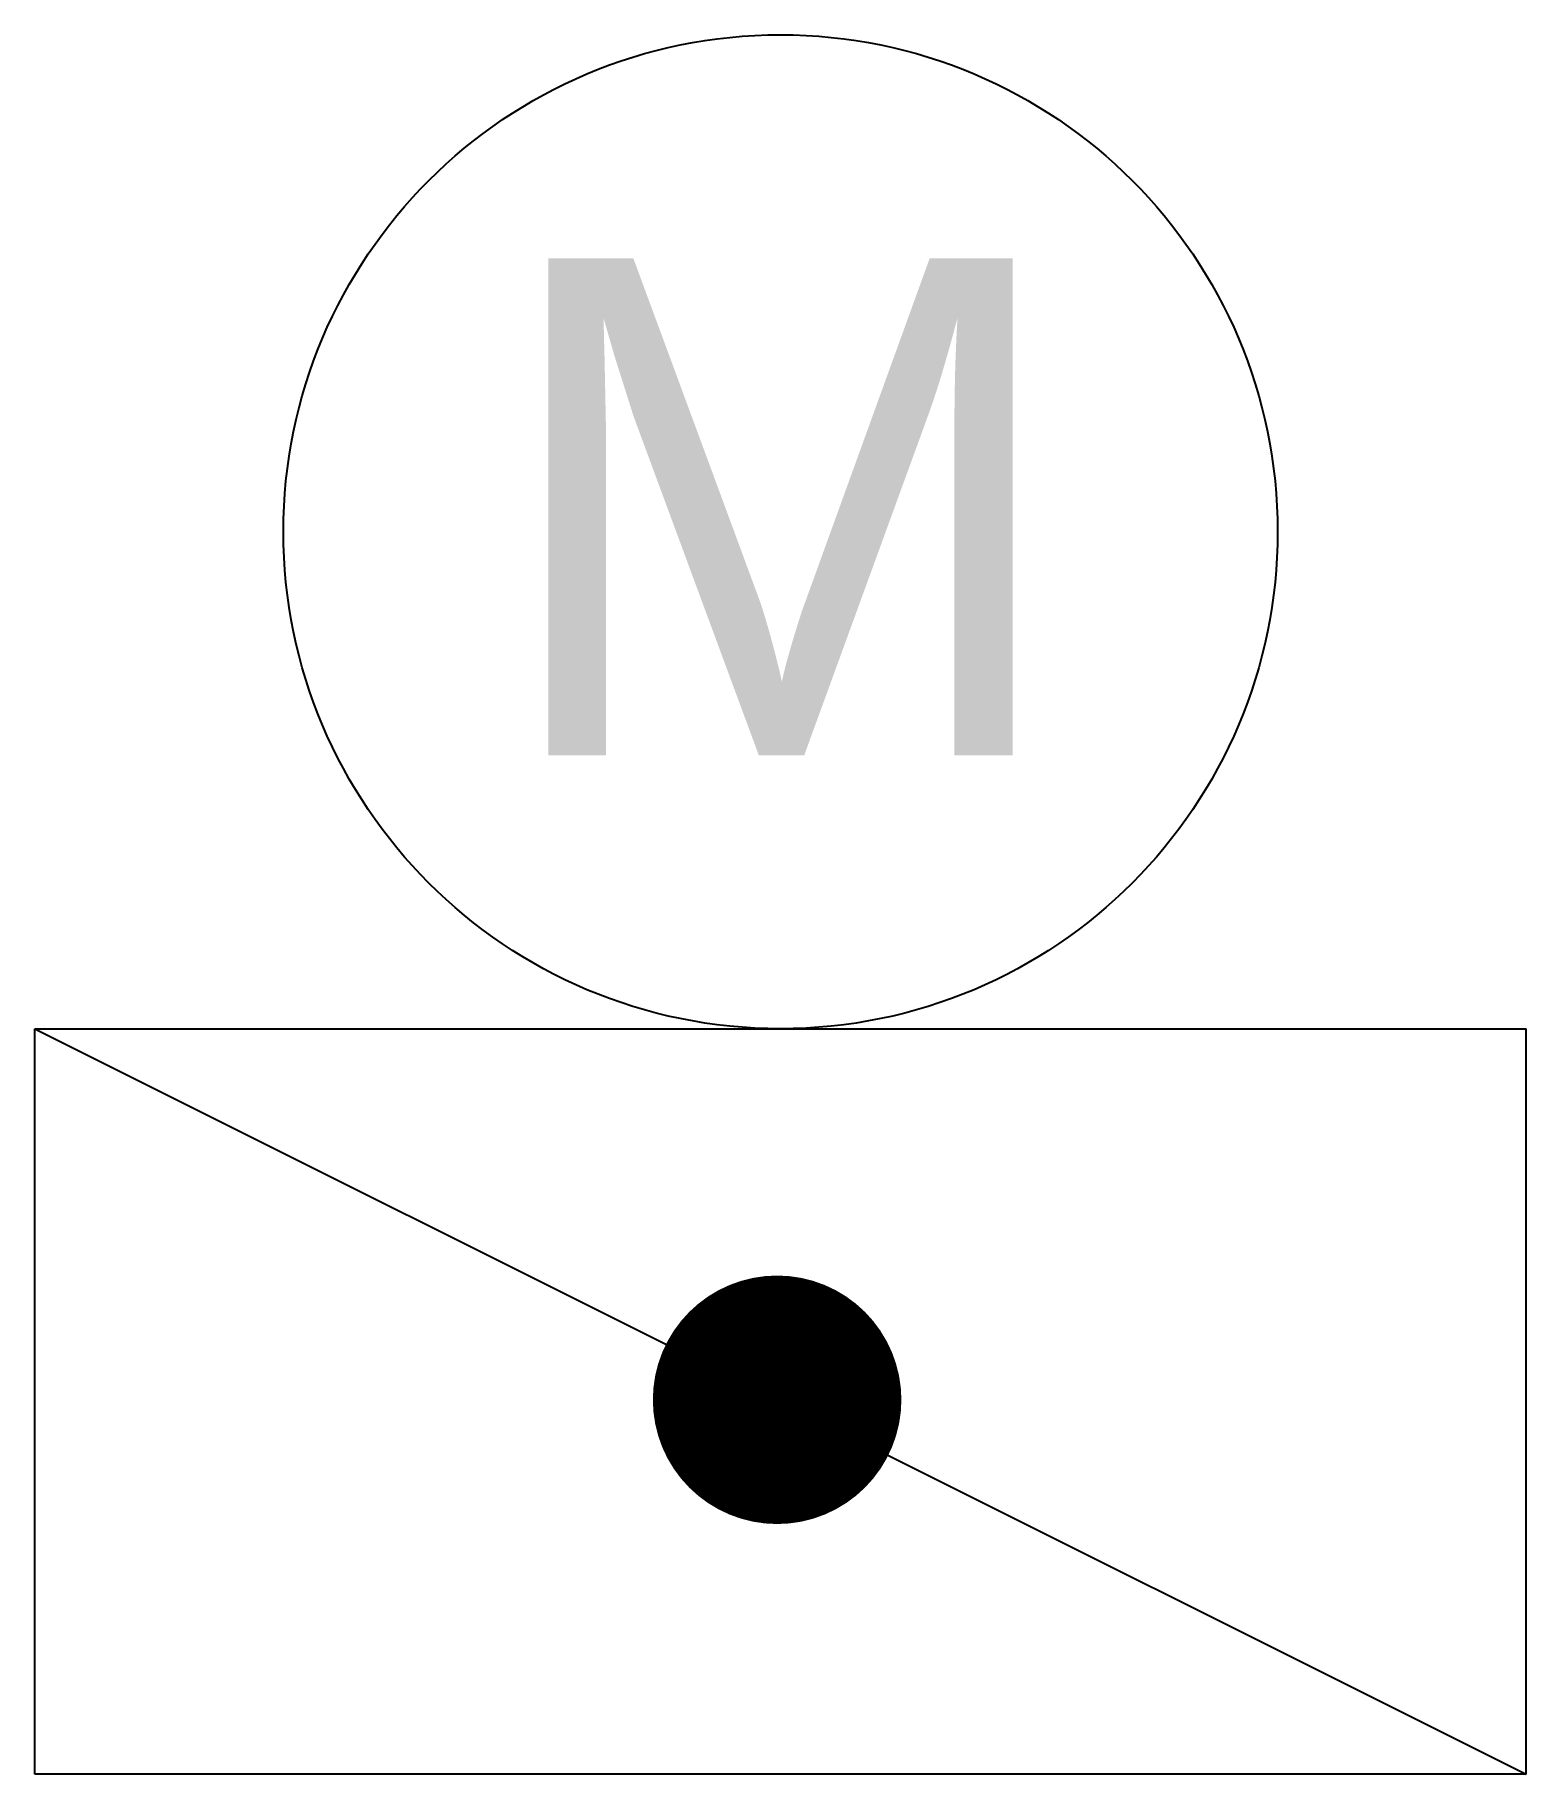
# Model space of a CAD drawing. Header units: millimetres. Extents: x -150 to 150, y -75 to 275.
import ezdxf
from ezdxf.enums import TextEntityAlignment as Align

# ---------------------------------------------------------------- set-up
doc = ezdxf.new("R2010")
doc.units = ezdxf.units.MM
doc.styles.add('EHS_Text', font='arial.ttf')

msp = doc.modelspace()

# ---------------------------------------------------------------- linework, layer by layer
at = {"color": 0, "linetype": 'ByBlock', "lineweight": -2}
for p, q in [((-150, -75), (-150, 75)), ((-150, 75), (150, 75)), ((-150, 75), (150, -75)), ((150, -75), (150, 75)), ((150, -75), (-150, -75))]:
    msp.add_line(p, q, dxfattribs=at)
at = {"color": 0, "linetype": 'ByBlock', "lineweight": -2, "const_width": 25}
msp.add_lwpolyline([(-13.18, 0.34, 1), (11.82, 0.34, 1)], format="xyb", close=True, dxfattribs=at)
at = {"color": 0, "linetype": 'ByBlock', "lineweight": -2}
msp.add_circle((0, 175), 100, dxfattribs=at)

# ---------------------------------------------------------------- texts
at = {"color": 0, "linetype": 'ByBlock', "lineweight": -2, "style": 'EHS_Text'}
msp.add_text('M', height=100, dxfattribs=at).set_placement((0, 130.03), align=Align.CENTER)

doc.saveas('drawing.dxf')
